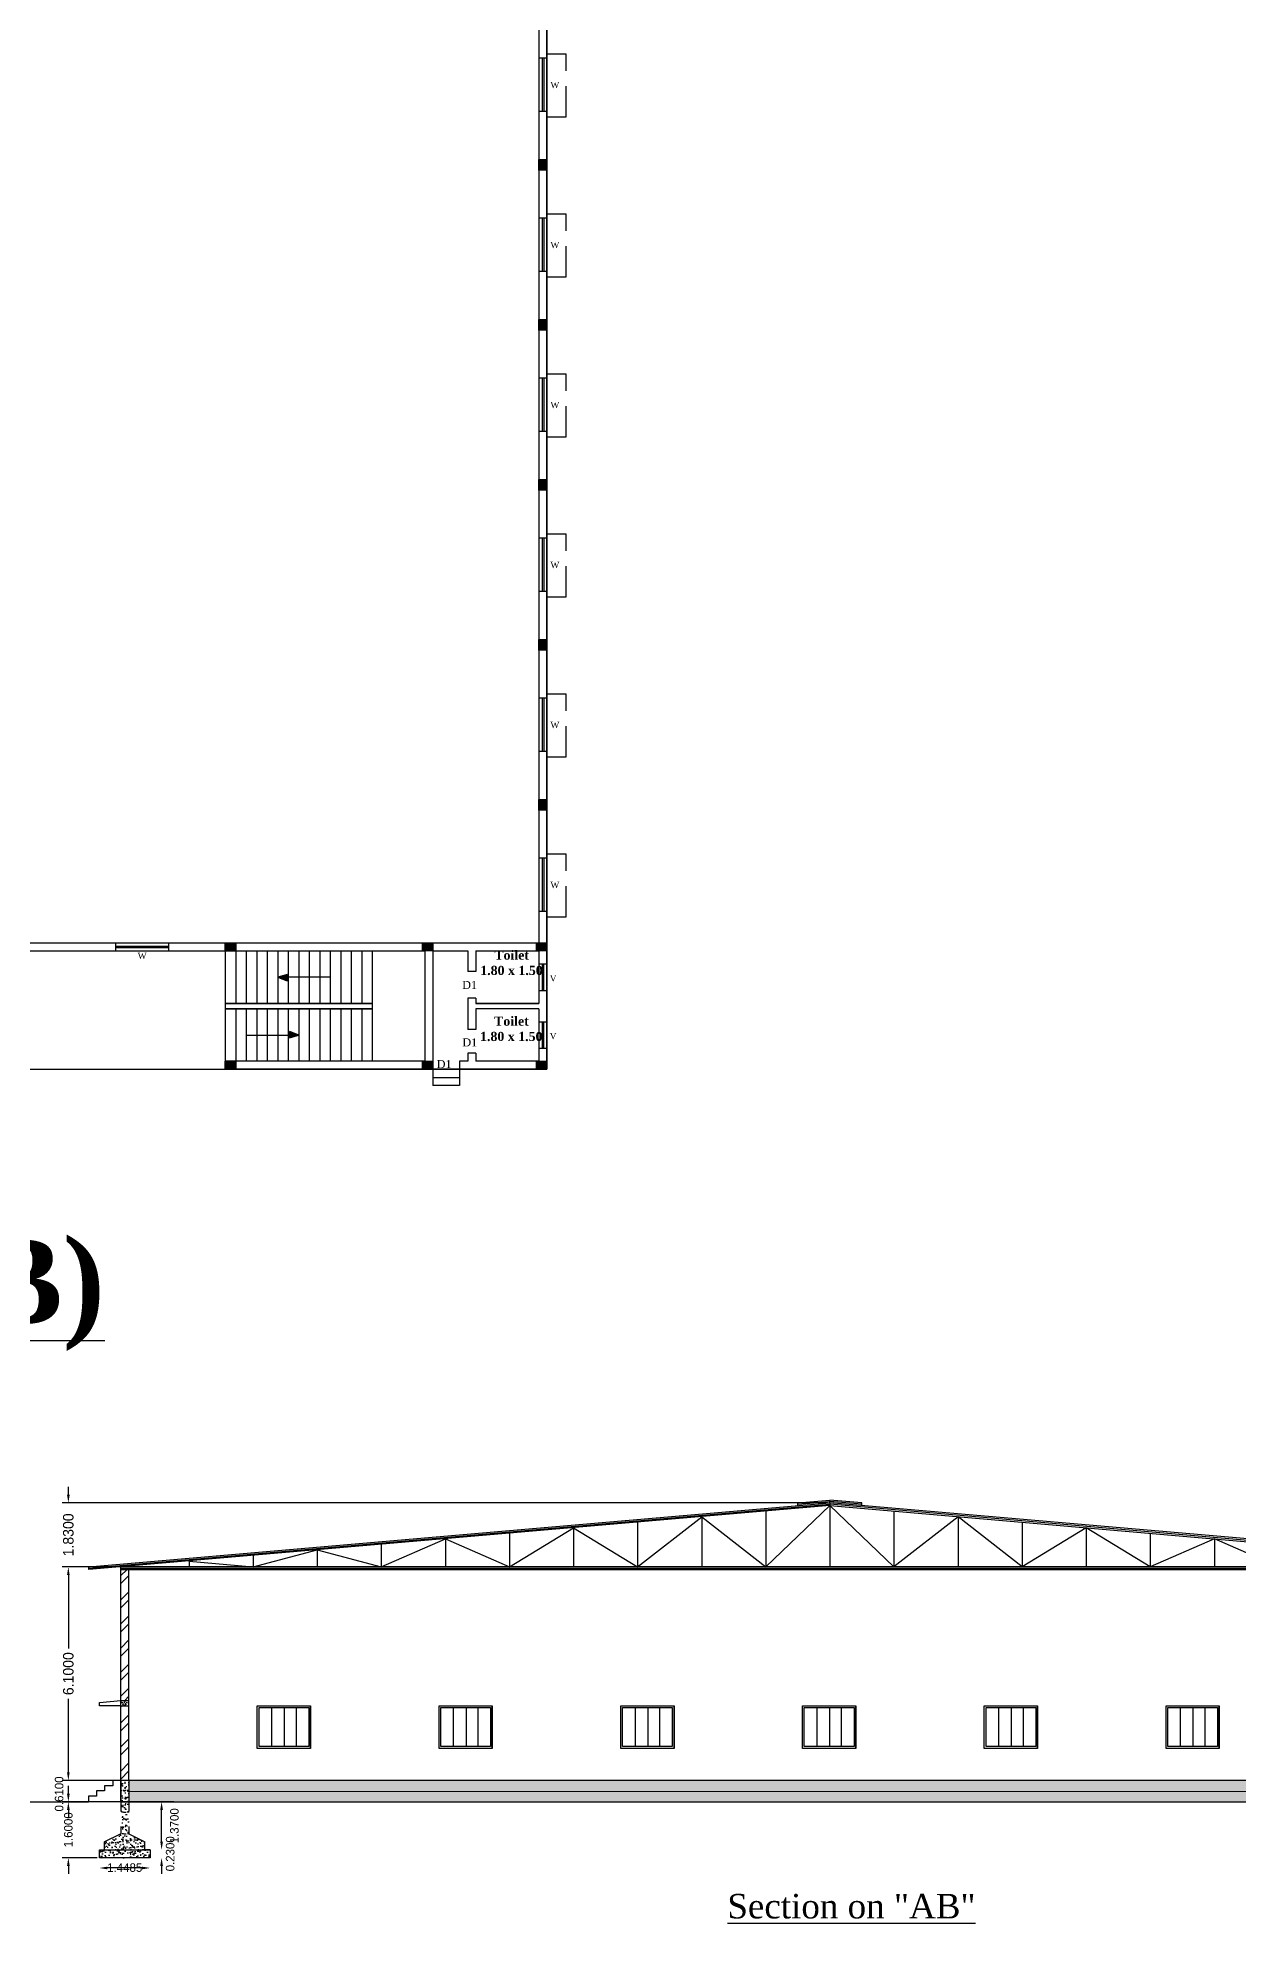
# Model space of a CAD drawing. Header units: metres. Extents: x 0 to 1012, y 0 to 496.
# Drawn here: x 773.7 to 808, y 250.7 to 304.6 of the extents above; entities that cross this region are included whole.
import ezdxf

# ---------------------------------------------------------------- set-up
doc = ezdxf.new("R2010")
doc.units = ezdxf.units.M
doc.header["$LTSCALE"] = 3.5
doc.header["$MEASUREMENT"] = 0
doc.linetypes.add('DASHED', pattern=[0.75, 0.5, -0.25])
doc.linetypes.add('HIDDEN', pattern=[0.375, 0.25, -0.125])
doc.layers.get('0').update_dxf_attribs({"linetype": 'CONTINUOUS'})
doc.layers.get('DEFPOINTS').update_dxf_attribs({"linetype": 'CONTINUOUS'})
doc.styles.add('RomanS', font='romans.shx')
doc.dimstyles.get("Standard").update_dxf_attribs({"dimtxt": 0.18, "dimasz": 0.18, "dimexe": 0.18, "dimexo": 0.0625, "dimgap": 0.09, "dimtad": 0, "dimtih": 1, "dimtoh": 1, "dimdec": 4, "dimzin": 0, "dimdsep": 46, "dimtxsty": 'Standard', "dimcen": 0.09, "dimadec": 0, "dimazin": 0, "dimtfac": 1, "dimtdec": 4, "dimtofl": 0, "dimtmove": 0, "dimatfit": 3, "dimfxl": 0, "dimtolj": 1, "dimtzin": 0, "dimarcsym": 0})
pattern_1 = [(315, (-3340.350016, -4497.2359416), (0.00088388347648, 0.00088388347648), [])]
pattern_2 = [(135, (4902.0122268, 5051.0144277), (-0.00088388347648, -0.00088388347648), [])]

# ---------------------------------------------------------------- blocks, each defined once
blk = doc.blocks.new('*D151')
at = {"color": 0, "lineweight": -2}
for p, q in [((775.986, 260.871), (774.372, 260.871)), ((774.552, 260.641), (774.552, 258.536)), ((774.552, 255.001), (774.552, 257.106)), ((775.986, 254.771), (774.372, 254.771))]:
    blk.add_line(p, q, dxfattribs=at)
at = {"color": 0}
for points in [[(774.514, 260.641), (774.59, 260.641), (774.552, 260.871)], [(774.514, 255.001), (774.59, 255.001), (774.552, 254.771)]]:
    blk.add_solid(points, dxfattribs=at)
at = {"layer": 'DEFPOINTS', "color": 0}
for p in [(776.049, 260.871), (774.552, 254.771), (776.049, 254.771)]:
    blk.add_point(p, dxfattribs=at)
at = {"color": 0, "insert": (774.552, 257.821), "char_height": 0.3, "attachment_point": 5, "rotation": 90}
blk.add_mtext('\\A1;6.1000', dxfattribs=at)
blk = doc.blocks.new('*D152')
at = {"color": 0, "lineweight": -2}
for p, q in [((774.552, 262.931), (774.552, 263.161)), ((796.236, 262.701), (774.372, 262.701)), ((791.236, 260.871), (774.372, 260.871)), ((774.552, 260.641), (774.552, 260.411))]:
    blk.add_line(p, q, dxfattribs=at)
at = {"color": 0}
for points in [[(774.514, 262.931), (774.59, 262.931), (774.552, 262.701)], [(774.514, 260.641), (774.59, 260.641), (774.552, 260.871)]]:
    blk.add_solid(points, dxfattribs=at)
at = {"layer": 'DEFPOINTS', "color": 0}
for p in [(796.299, 262.701), (774.552, 260.871), (791.299, 260.871)]:
    blk.add_point(p, dxfattribs=at)
at = {"color": 0, "insert": (774.552, 261.786), "char_height": 0.3, "attachment_point": 5, "rotation": 90}
blk.add_mtext('\\A1;1.8300', dxfattribs=at)
blk = doc.blocks.new('*D153')
at = {"color": 0, "lineweight": -2}
for p, q in [((774.552, 254.391), (774.552, 254.621)), ((777.566, 254.161), (774.372, 254.161)), ((775.376, 252.561), (774.372, 252.561)), ((774.552, 252.331), (774.552, 252.101))]:
    blk.add_line(p, q, dxfattribs=at)
at = {"color": 0}
for points in [[(774.514, 254.391), (774.59, 254.391), (774.552, 254.161)], [(774.514, 252.331), (774.59, 252.331), (774.552, 252.561)]]:
    blk.add_solid(points, dxfattribs=at)
at = {"layer": 'DEFPOINTS', "color": 0}
for p in [(777.629, 254.161), (774.552, 252.561), (775.439, 252.561)]:
    blk.add_point(p, dxfattribs=at)
at = {"color": 0, "insert": (774.552, 253.361), "char_height": 0.245, "attachment_point": 5, "rotation": 90}
blk.add_mtext('\\A1;1.6000', dxfattribs=at)
blk = doc.blocks.new('*D154')
at = {"color": 0, "lineweight": -2}
blk.add_line((776.657, 252.271), (775.669, 252.271), dxfattribs=at)
at = {"color": 0}
for points in [[(775.669, 252.309), (775.669, 252.232), (775.439, 252.271)], [(776.657, 252.309), (776.657, 252.232), (776.887, 252.271)]]:
    blk.add_solid(points, dxfattribs=at)
at = {"layer": 'DEFPOINTS', "color": 0}
for p in [(775.439, 252.641), (776.887, 252.641), (775.439, 252.271)]:
    blk.add_point(p, dxfattribs=at)
at = {"color": 0, "insert": (776.163, 252.281), "char_height": 0.245, "attachment_point": 5}
blk.add_mtext('\\A1;1.4485', dxfattribs=at)
blk = doc.blocks.new('*D155')
at = {"color": 0, "lineweight": -2}
blk.add_line((777.215, 253.021), (777.215, 253.931), dxfattribs=at)
at = {"color": 0}
for points in [[(777.177, 253.931), (777.253, 253.931), (777.215, 254.161)], [(777.177, 253.021), (777.253, 253.021), (777.215, 252.791)]]:
    blk.add_solid(points, dxfattribs=at)
at = {"layer": 'DEFPOINTS', "color": 0}
for p in [(775.827, 254.161), (777.215, 254.161), (776.739, 252.791)]:
    blk.add_point(p, dxfattribs=at)
at = {"color": 0, "insert": (777.582, 253.476), "char_height": 0.245, "attachment_point": 5, "rotation": 90}
blk.add_mtext('\\A1;1.3700', dxfattribs=at)
blk = doc.blocks.new('*D156')
at = {"color": 0, "lineweight": -2}
for p, q in [((777.215, 253.021), (777.215, 253.251)), ((777.215, 252.331), (777.215, 252.101))]:
    blk.add_line(p, q, dxfattribs=at)
at = {"color": 0}
for points in [[(777.177, 253.021), (777.253, 253.021), (777.215, 252.791)], [(777.177, 252.331), (777.253, 252.331), (777.215, 252.561)]]:
    blk.add_solid(points, dxfattribs=at)
at = {"layer": 'DEFPOINTS', "color": 0}
for p in [(776.889, 252.791), (776.887, 252.561), (777.215, 252.561)]:
    blk.add_point(p, dxfattribs=at)
at = {"color": 0, "insert": (777.461, 252.676), "char_height": 0.245, "attachment_point": 5, "rotation": 90}
blk.add_mtext('\\A1;0.2300', dxfattribs=at)
blk = doc.blocks.new('*D157')
at = {"color": 0, "lineweight": -2}
for p, q in [((776.216, 254.771), (774.372, 254.771)), ((774.552, 255.001), (774.552, 255.231)), ((776.216, 254.161), (774.372, 254.161)), ((774.552, 253.931), (774.552, 253.701))]:
    blk.add_line(p, q, dxfattribs=at)
at = {"color": 0}
for points in [[(774.514, 255.001), (774.59, 255.001), (774.552, 254.771)], [(774.514, 253.931), (774.59, 253.931), (774.552, 254.161)]]:
    blk.add_solid(points, dxfattribs=at)
at = {"layer": 'DEFPOINTS', "color": 0}
for p in [(774.552, 254.771), (776.279, 254.771), (776.279, 254.161)]:
    blk.add_point(p, dxfattribs=at)
at = {"color": 0, "insert": (774.289, 254.386), "char_height": 0.245, "attachment_point": 5, "rotation": 90}
blk.add_mtext('\\A1;0.6100', dxfattribs=at)

msp = doc.modelspace()

# ---------------------------------------------------------------- hatches: boundary and pattern name
h = msp.add_hatch(color=256)
h.dxf.hatch_style = 1
h.paths.add_polyline_path([(787.99111, 300.76924), (788.22111, 300.76924), (788.22111, 301.06924), (787.99111, 301.06924)])
h = msp.add_hatch(color=256)
h.dxf.hatch_style = 1
h.paths.add_polyline_path([(787.99111, 296.19924), (788.22111, 296.19924), (788.22111, 296.49924), (787.99111, 296.49924)])
h = msp.add_hatch(color=256)
h.dxf.hatch_style = 1
h.paths.add_polyline_path([(787.99111, 291.62924), (788.22111, 291.62924), (788.22111, 291.92924), (787.99111, 291.92924)])
h = msp.add_hatch(color=256)
h.dxf.hatch_style = 1
h.paths.add_polyline_path([(787.99111, 287.05924), (788.22111, 287.05924), (788.22111, 287.35924), (787.99111, 287.35924)])
h = msp.add_hatch(color=256)
h.dxf.hatch_style = 1
h.paths.add_polyline_path([(787.99111, 282.48924), (788.22111, 282.48924), (788.22111, 282.78924), (787.99111, 282.78924)])
h = msp.add_hatch(color=256)
h.dxf.hatch_style = 1
h.paths.add_polyline_path([(779.33111, 278.69424), (779.03111, 278.69424), (779.03111, 278.46424), (779.33111, 278.46424)])
h = msp.add_hatch(color=256)
h.dxf.hatch_style = 1
h.paths.add_polyline_path([(784.96111, 278.69424), (784.66111, 278.69424), (784.66111, 278.46424), (784.96111, 278.46424)])
h = msp.add_hatch(color=256)
h.dxf.hatch_style = 1
h.paths.add_polyline_path([(788.22111, 278.69424), (787.92111, 278.69424), (787.92111, 278.46424), (788.22111, 278.46424)])
h = msp.add_hatch()
h.set_pattern_fill('ANSI31', color=256, scale=0.01, angle=270)
h.set_pattern_definition(pattern_1)
h.paths.add_polyline_path([(780.76111, 277.71424), (780.76111, 277.62433), (780.53111, 277.71424)])
h.paths.add_polyline_path([(780.79851, 277.79555), (780.79851, 277.71424), (780.76111, 277.71424), (780.76111, 277.78417)])
h.paths.add_polyline_path([(780.79851, 277.71424), (780.79851, 277.60971), (780.76111, 277.62433), (780.76111, 277.71424)])
h = msp.add_hatch()
h.set_pattern_fill('ANSI31', color=256, scale=0.01, angle=270)
h.set_pattern_definition(pattern_1)
h.paths.add_polyline_path([(780.76111, 277.78417), (780.76111, 277.71424), (780.53111, 277.71424)])
h = msp.add_hatch()
h.set_pattern_fill('ANSI31', color=256, scale=0.01, angle=450)
h.set_pattern_definition(pattern_2)
h.paths.add_polyline_path([(780.90111, 276.06424), (780.90111, 276.15415), (781.13111, 276.06424)])
h.paths.add_polyline_path([(780.8637, 275.98294), (780.8637, 276.06424), (780.90111, 276.06424), (780.90111, 275.99431)])
h.paths.add_polyline_path([(780.8637, 276.06424), (780.8637, 276.16878), (780.90111, 276.15415), (780.90111, 276.06424)])
h = msp.add_hatch()
h.set_pattern_fill('ANSI31', color=256, scale=0.01, angle=450)
h.set_pattern_definition(pattern_2)
h.paths.add_polyline_path([(780.90111, 275.99431), (780.90111, 276.06424), (781.13111, 276.06424)])
h = msp.add_hatch(color=256)
h.dxf.hatch_style = 1
h.paths.add_polyline_path([(779.33111, 275.31424), (779.03111, 275.31424), (779.03111, 275.08424), (779.33111, 275.08424)])
h = msp.add_hatch(color=256)
h.dxf.hatch_style = 1
h.paths.add_polyline_path([(784.96111, 275.31424), (784.66111, 275.31424), (784.66111, 275.08424), (784.96111, 275.08424)])
h = msp.add_hatch(color=256)
h.dxf.hatch_style = 1
h.paths.add_polyline_path([(788.22111, 275.31424), (787.92111, 275.31424), (787.92111, 275.08424), (788.22111, 275.08424)])
at = {"linetype": 'Continuous'}
h = msp.add_hatch(dxfattribs=at)
h.set_pattern_fill('ANSI32', color=256, scale=1.3, style=0)
h.set_pattern_definition([(45, (3831.6366, -4149.61776), (-0.344714556, 0.344714556), []), (45, (3831.8664, -4149.61776), (-0.344714556, 0.344714556), [])])
h.paths.add_polyline_path([(776.27876, 260.79106), (776.20812, 260.79106), (776.04876, 260.79106), (776.04876, 257.05944), (776.27876, 257.05944), (776.27876, 257.21106)])
h = msp.add_hatch()
h.set_pattern_fill('AR-CONC', color=256, scale=0.025, style=0)
h.set_pattern_definition([(50, (803.35633, 565.36714), (0.179315046, -0.015688034), [0.01875, -0.20625]), (355, (803.35633, 565.36714), (-0.03468783, 0.18804803), [0.015, -0.165]), (100.4514, (803.37128, 565.36584), (0.14462735, 0.17235989), [0.01593505, -0.17528553]), (46.1842, (803.35633, 565.41714), (0.26681026, -0.04137975), [0.028125, -0.309375]), (96.6356, (803.37857, 565.4137), (0.23366568, 0.24352947), [0.02390257, -0.26292825]), (351.1842, (803.35633, 565.41714), (0.23366549, 0.24352965), [0.0225, -0.2475]), (21, (803.38133, 565.40464), (0.14922676, -0.10065472), [0.01875, -0.20625]), (326, (803.38133, 565.40464), (0.06082883, 0.18128751), [0.015, -0.165]), (71.4514, (803.39377, 565.39626), (0.21005566, 0.08063262), [0.01593505, -0.17528553]), (37.5, (803.356334, 565.36714), (0.003039964, 0.083223463), [0, -0.163, 0, -0.1675, 0, -0.165625]), (7.5, (803.35633, 565.36714), (0.065767384, 0.098602928), [0, -0.0955, 0, -0.15925, 0, -0.063125]), (327.5, (803.300584, 565.36714), (0.133455609, -0.005638718), [0, -0.0625, 0, -0.195, 0, -0.25875]), (317.5, (803.27558, 565.36714), (0.145796542, 0.025026246), [0, -0.08125, 0, -0.1295, 0, -0.18375])])
h.paths.add_polyline_path([(776.27876, 257.05944), (776.05027, 257.05944), (776.05027, 256.90711), (776.27876, 256.90711)])
h = msp.add_hatch(dxfattribs=at)
h.set_pattern_fill('ANSI32', color=256, scale=1.3, style=0)
h.set_pattern_definition([(45, (3831.6366, -4151.7517), (-0.344714556, 0.344714556), []), (45, (3831.8664, -4151.7517), (-0.344714556, 0.344714556), [])])
h.paths.add_polyline_path([(776.27876, 255.66723), (776.27876, 256.90711), (776.04876, 256.90711), (776.04876, 254.77106), (776.27876, 254.77106), (776.27876, 255.07711)])
h = msp.add_hatch()
h.set_pattern_fill('AR-SAND', color=256, scale=0.08)
h.set_pattern_definition([(37.5, (-37077.73352, 34236.40065), (-0.00503946865, 0.15414590152), [0, -0.1216, 0, -0.136, 0, -0.13]), (7.5, (-37077.73352, 34236.40065), (0.1415821364, 0.2257716852), [0, -0.0656, 0, -0.1096, 0, -0.042]), (327.5, (-37077.83192, 34236.40065), (0.24913134894, 0.0004527243), [0, -0.04, 0, -0.144, 0, -0.188]), (317.5, (-37077.83192, 34236.40065), (0.2404901284, 0.0702140452), [0, -0.02, 0, -0.0944, 0, -0.108])])
h.paths.add_polyline_path([(776.27876, 253.25103), (776.27876, 254.16106), (776.04876, 254.16106), (776.04876, 253.25103), (775.58876, 253.02103), (775.58876, 252.79103), (776.73876, 252.79103), (776.73876, 253.02103)])
h.paths.add_polyline_path([(776.27876, 254.77106), (776.04876, 254.77106), (776.04876, 254.16106), (776.27876, 254.16106)])
h = msp.add_hatch()
h.set_pattern_fill('AR-CONC', color=256, scale=0.1)
h.set_pattern_definition([(50, (-37077.7335, 34236.40065), (0.7172601826, -0.062752135), [0.075, -0.825]), (355, (-37077.7335, 34236.40065), (-0.138751334, 0.752192134), [0.06, -0.66]), (100.4514445, (-37077.67375, 34236.3954), (0.578508847, 0.689439991), [0.063740192, -0.701142112]), (46.1842, (-37077.7335, 34236.60065), (1.06724133, -0.165519281), [0.1125, -1.2375]), (96.6356355, (-37077.6446, 34236.5869), (0.934661946, 0.9741186), [0.095610342, -1.05171376]), (351.184164, (-37077.7335, 34236.6006), (0.934661945, 0.9741186), [0.09, -0.99]), (21, (-37077.6335, 34236.55065), (0.596907052, -0.402618891), [0.075, -0.825]), (326, (-37077.6335, 34236.55065), (0.243315332, 0.725150045), [0.06, -0.66]), (71.4514447, (-37077.5838, 34236.5171), (0.840222377, 0.322531153), [0.06374019, -0.701142112]), (37.5, (-37077.73352, 34236.40065), (0.0121598553, 0.3328938538), [0, -0.652, 0, -0.67, 0, -0.6625]), (7.5, (-37077.73352, 34236.40065), (0.2630695374, 0.394411712), [0, -0.382, 0, -0.637, 0, -0.2525]), (327.5, (-37077.95652, 34236.40065), (0.5338224362, -0.0225548717), [0, -0.25, 0, -0.78, 0, -1.035]), (317.5, (-37078.0565, 34236.40065), (0.5831861693, 0.1001049823), [0, -0.325, 0, -0.518, 0, -0.735])])
h.paths.add_polyline_path([(816.31876, 254.77101), (776.27876, 254.77106), (776.27876, 254.45871), (816.31876, 254.4616)])
h = msp.add_hatch()
h.set_pattern_fill('AR-SAND', color=256, scale=0.3)
h.set_pattern_definition([(37.5, (-37077.7335, 34236.40065), (-0.0188980074, 0.5780471307), [0, -0.456, 0, -0.51, 0, -0.4875]), (7.5, (-37077.7335, 34236.40065), (0.530933012, 0.84664382), [0, -0.246, 0, -0.411, 0, -0.1575]), (327.5, (-37078.1025, 34236.40065), (0.9342425585, 0.001697716), [0, -0.15, 0, -0.54, 0, -0.705]), (317.5, (-37078.1025, 34236.40065), (0.901837981, 0.26330267), [0, -0.075, 0, -0.354, 0, -0.405])])
h.paths.add_polyline_path([(816.31876, 254.4616), (776.27876, 254.45871), (776.27876, 254.16106), (816.31876, 254.16106)])
h = msp.add_hatch()
h.set_pattern_fill('AR-CONC', color=256, scale=0.04)
h.set_pattern_definition([(50, (-37077.73352, 34236.40065), (0.286904073, -0.025100854), [0.03, -0.33]), (355, (-37077.73352, 34236.40065), (-0.0555005334, 0.3008768535), [0.024, -0.264]), (100.45144446, (-37077.7096, 34236.39855), (0.2314035387, 0.2757759964), [0.0254960768, -0.2804568448]), (46.1842, (-37077.73352, 34236.48065), (0.4268965323, -0.0662077123), [0.045, -0.495]), (96.6356355, (-37077.69795, 34236.47513), (0.3738647783, 0.3896474403), [0.0382441368, -0.420685504]), (351.184164, (-37077.73352, 34236.48065), (0.373864778, 0.38964744), [0.036, -0.3960000004]), (21, (-37077.69352, 34236.46065), (0.2387628208, -0.1610475563), [0.03, -0.33]), (326, (-37077.69352, 34236.46065), (0.0973261328, 0.290060018), [0.024, -0.264]), (71.45144474, (-37077.67363, 34236.44722), (0.3360889507, 0.1290124611), [0.025496076, -0.2804568448]), (37.5, (-37077.73352, 34236.40065), (0.00486394213, 0.13315754153), [0, -0.2608, 0, -0.268, 0, -0.265]), (7.5, (-37077.73352, 34236.40065), (0.10522781498, 0.15776468475), [0, -0.1528, 0, -0.2548, 0, -0.101]), (327.5, (-37077.82272, 34236.40065), (0.21352897447, -0.0090219487), [0, -0.1, 0, -0.312, 0, -0.414]), (317.5, (-37077.86272, 34236.40065), (0.23327446774, 0.0400419929), [0, -0.13, 0, -0.2072, 0, -0.294])])
h.paths.add_polyline_path([(776.88724, 252.79103), (775.43876, 252.79103), (775.43876, 252.56103), (776.88724, 252.56103)])

# ---------------------------------------------------------------- linework, layer by layer
for p, q in [((788.21963, 303.96424), (787.99111, 303.96424)), ((788.08655, 303.96424), (788.08655, 302.44424)), ((788.13076, 303.96424), (788.13076, 302.44424)), ((788.21963, 302.44424), (787.99111, 302.44424)), ((787.99111, 300.76924), (787.99111, 301.06924)), ((787.99111, 301.06924), (788.22111, 301.06924)), ((788.22111, 300.76924), (787.99111, 300.76924)), ((788.22111, 301.06924), (788.22111, 300.76924)), ((788.21963, 299.39424), (787.99111, 299.39424)), ((788.08655, 299.39424), (788.08655, 297.87424)), ((788.13076, 299.39424), (788.13076, 297.87424)), ((788.21963, 297.87424), (787.99111, 297.87424)), ((787.99111, 296.19924), (787.99111, 296.49924)), ((787.99111, 296.49924), (788.22111, 296.49924)), ((788.22111, 296.49924), (788.22111, 296.19924)), ((788.22111, 296.19924), (787.99111, 296.19924)), ((788.21963, 294.82424), (787.99111, 294.82424)), ((788.08655, 294.82424), (788.08655, 293.30424)), ((788.13076, 294.82424), (788.13076, 293.30424)), ((788.21963, 293.30424), (787.99111, 293.30424)), ((787.99111, 291.62924), (787.99111, 291.92924)), ((787.99111, 291.92924), (788.22111, 291.92924)), ((788.22111, 291.92924), (788.22111, 291.62924)), ((788.22111, 291.62924), (787.99111, 291.62924)), ((788.21963, 290.25424), (787.99111, 290.25424)), ((788.08655, 290.25424), (788.08655, 288.73424)), ((788.13076, 290.25424), (788.13076, 288.73424)), ((788.21963, 288.73424), (787.99111, 288.73424)), ((787.99111, 287.05924), (787.99111, 287.35924)), ((787.99111, 287.35924), (788.22111, 287.35924)), ((788.22111, 287.35924), (788.22111, 287.05924)), ((788.22111, 287.05924), (787.99111, 287.05924)), ((788.21963, 285.68424), (787.99111, 285.68424)), ((788.08655, 285.68424), (788.08655, 284.16424)), ((788.13076, 285.68424), (788.13076, 284.16424)), ((788.21963, 284.16424), (787.99111, 284.16424)), ((787.99111, 282.48924), (787.99111, 282.78924)), ((787.99111, 282.78924), (788.22111, 282.78924)), ((788.22111, 282.78924), (788.22111, 282.48924)), ((788.22111, 282.48924), (787.99111, 282.48924)), ((788.21963, 281.11424), (787.99111, 281.11424)), ((788.08655, 281.11424), (788.08655, 279.59424)), ((788.13076, 281.11424), (788.13076, 279.59424)), ((788.21963, 279.59424), (787.99111, 279.59424)), ((757.90111, 278.69424), (787.99111, 278.69424)), ((769.53037, 278.46424), (784.73111, 278.46424)), ((775.89592, 278.69277), (775.89592, 278.46424)), ((775.89592, 278.6039), (777.41592, 278.6039)), ((775.89592, 278.55969), (777.41592, 278.55969)), ((777.41592, 278.69277), (777.41592, 278.46424)), ((779.03111, 278.46424), (779.03111, 278.69424)), ((779.03111, 278.69424), (779.33111, 278.69424)), ((779.03111, 278.46424), (779.03111, 276.81424)), ((779.33111, 278.46424), (779.03111, 278.46424)), ((779.33111, 278.69424), (779.33111, 278.46424)), ((779.33111, 278.46424), (779.33111, 276.96424)), ((779.63111, 278.46424), (779.63111, 276.96424)), ((779.93111, 278.46424), (779.93111, 276.96424)), ((780.23111, 278.46424), (780.23111, 276.96424)), ((780.53111, 278.46424), (780.53111, 276.96424)), ((780.83111, 278.46424), (780.83111, 276.96424)), ((781.13111, 278.46424), (781.13111, 276.96424)), ((781.43111, 278.46424), (781.43111, 276.96424)), ((781.73111, 278.46424), (781.73111, 276.96424)), ((782.03111, 278.46424), (782.03111, 276.96424)), ((782.33111, 278.46424), (782.33111, 276.96424)), ((782.63111, 278.46424), (782.63111, 276.96424)), ((782.93111, 278.46424), (782.93111, 276.96424)), ((783.23111, 278.46424), (783.23111, 275.31424)), ((784.66111, 278.46424), (784.66111, 278.69424)), ((784.66111, 278.69424), (784.96111, 278.69424)), ((784.96111, 278.46424), (784.66111, 278.46424)), ((784.73111, 278.46424), (784.73111, 275.31424)), ((784.96111, 278.69424), (784.96111, 278.46424)), ((784.96111, 278.46424), (785.96111, 278.46424)), ((784.96111, 278.46424), (784.96111, 275.08424)), ((785.96111, 278.46424), (785.96111, 277.87424)), ((786.19111, 278.46424), (787.99111, 278.46424)), ((786.19111, 278.46424), (786.19111, 277.87424)), ((787.92111, 278.46424), (787.92111, 278.69424)), ((787.92111, 278.69424), (788.22111, 278.69424)), ((788.22111, 278.46424), (787.92111, 278.46424)), ((788.22111, 278.69424), (788.22111, 278.46424)), ((787.99111, 278.09424), (788.21963, 278.09424)), ((780.79851, 277.79555), (780.53111, 277.71424)), ((782.03111, 277.71424), (780.53111, 277.71424)), ((780.53111, 277.71424), (780.79851, 277.60971)), ((780.79851, 277.60971), (780.79851, 277.79555)), ((786.19111, 277.87424), (785.96111, 277.87424)), ((783.23111, 276.96424), (779.03111, 276.96424)), ((779.03111, 276.96424), (783.23111, 276.96424)), ((785.96111, 277.11424), (785.96111, 276.22424)), ((786.19111, 277.11424), (785.96111, 277.11424)), ((786.19111, 277.11424), (786.19111, 276.96424)), ((787.99111, 276.96424), (786.19111, 276.96424)), ((786.19111, 276.96424), (787.99111, 276.96424)), ((787.99111, 277.33424), (788.21963, 277.33424)), ((783.23111, 276.81424), (779.03111, 276.81424)), ((779.03111, 276.81424), (783.23111, 276.81424)), ((779.03111, 276.81424), (779.03111, 275.08424)), ((779.33111, 276.81424), (779.33111, 275.31424)), ((779.63111, 276.81424), (779.63111, 275.31424)), ((779.93111, 276.81424), (779.93111, 275.31424)), ((780.23111, 276.81424), (780.23111, 275.31424)), ((780.53111, 276.81424), (780.53111, 275.31424)), ((780.83111, 276.81424), (780.83111, 275.31424)), ((781.13111, 276.81424), (781.13111, 275.31424)), ((781.43111, 276.81424), (781.43111, 275.31424)), ((781.73111, 276.81424), (781.73111, 275.31424)), ((782.03111, 276.81424), (782.03111, 275.31424)), ((782.33111, 276.81424), (782.33111, 275.31424)), ((782.63111, 276.81424), (782.63111, 275.31424)), ((782.93111, 276.81424), (782.93111, 275.31424)), ((787.99111, 276.81424), (786.19111, 276.81424)), ((786.19111, 276.81424), (786.19111, 276.22424)), ((787.99111, 276.44424), (788.21963, 276.44424)), ((779.63111, 276.06424), (781.13111, 276.06424)), ((781.13111, 276.06424), (780.8637, 276.16878)), ((780.8637, 276.16878), (780.8637, 275.98294)), ((780.8637, 275.98294), (781.13111, 276.06424)), ((786.19111, 276.22424), (785.96111, 276.22424)), ((779.03111, 275.08424), (779.03111, 275.31424)), ((779.03111, 275.31424), (779.33111, 275.31424)), ((779.33111, 275.31424), (779.33111, 275.08424)), ((784.66111, 275.08424), (784.66111, 275.31424)), ((784.66111, 275.31424), (784.96111, 275.31424)), ((784.96111, 275.31424), (784.96111, 275.08424)), ((785.72111, 275.31424), (785.72111, 274.85424)), ((785.96111, 275.54424), (785.96111, 275.31424)), ((786.19111, 275.54424), (785.96111, 275.54424)), ((786.19111, 275.54424), (786.19111, 275.31424)), ((787.92111, 275.08424), (787.92111, 275.31424)), ((787.92111, 275.31424), (788.22111, 275.31424)), ((787.99111, 275.68424), (788.21963, 275.68424)), ((788.22111, 275.31424), (788.22111, 275.08424)), ((779.03111, 275.08424), (788.22111, 275.08424)), ((779.33111, 275.08424), (779.03111, 275.08424)), ((784.96111, 275.08424), (784.66111, 275.08424)), ((784.96111, 275.08424), (784.96111, 274.85424)), ((784.96111, 274.85424), (785.72111, 274.85424)), ((784.96111, 274.85424), (784.96111, 274.62424)), ((785.72111, 274.85424), (785.72111, 274.62424)), ((788.22111, 275.08424), (787.92111, 275.08424)), ((785.72111, 274.62424), (784.96111, 274.62424)), ((775.13876, 260.87241), (796.29876, 262.70106)), ((775.13876, 260.83241), (796.29876, 262.66106)), ((796.29876, 262.62106), (775.13876, 260.79241)), ((790.80876, 260.87106), (792.63876, 262.30476)), ((792.63876, 262.30476), (792.63876, 260.87106)), ((792.63876, 262.30476), (794.46876, 260.87106)), ((794.46876, 260.87106), (796.29876, 262.62106)), ((794.46876, 262.46291), (794.46876, 260.87106)), ((795.38876, 262.70241), (796.29876, 262.78106)), ((795.38876, 262.66241), (796.29876, 262.74106)), ((795.38876, 262.62241), (795.38876, 262.70241)), ((796.29876, 262.70106), (796.29876, 262.78106)), ((797.20876, 262.70241), (796.29876, 262.78106)), ((797.20876, 262.66241), (796.29876, 262.74106)), ((796.29876, 262.70106), (796.29876, 262.62106)), ((817.45876, 260.87241), (796.29876, 262.70106)), ((817.45876, 260.83241), (796.29876, 262.66106)), ((796.29876, 262.62106), (817.45876, 260.79241)), ((796.29876, 262.62106), (796.29876, 260.87106)), ((798.12876, 260.87106), (796.29876, 262.62106)), ((797.20876, 262.62241), (797.20876, 262.70241)), ((798.12876, 262.46291), (798.12876, 260.87106)), ((799.95876, 262.30476), (798.12876, 260.87106)), ((799.95876, 262.30476), (799.95876, 260.87106)), ((801.78876, 260.87106), (799.95876, 262.30476)), ((787.14876, 260.87106), (788.97876, 261.98846)), ((787.14876, 261.83031), (787.14876, 260.87106)), ((788.97876, 261.98846), (788.97876, 260.87106)), ((788.97876, 261.98846), (790.80876, 260.87106)), ((790.80876, 262.14661), (790.80876, 260.87106)), ((801.78876, 262.14661), (801.78876, 260.87106)), ((803.61876, 261.98846), (801.78876, 260.87106)), ((803.61876, 261.98846), (803.61876, 260.87106)), ((805.44876, 260.87106), (803.61876, 261.98846)), ((805.44876, 261.83031), (805.44876, 260.87106)), ((779.82876, 260.87106), (781.65876, 261.35587)), ((781.65876, 261.35587), (781.65876, 260.87106)), ((781.65876, 261.35587), (783.48876, 260.87106)), ((783.48876, 260.87106), (785.31876, 261.67217)), ((783.48876, 261.51402), (783.48876, 260.87106)), ((785.31876, 261.67217), (785.31876, 260.87106)), ((785.31876, 261.67217), (787.14876, 260.87106)), ((807.27876, 261.67217), (805.44876, 260.87106)), ((807.27876, 261.67217), (807.27876, 260.87106)), ((809.10876, 260.87106), (807.27876, 261.67217)), ((775.13876, 260.79241), (775.13876, 260.87241)), ((776.04876, 254.16106), (776.04876, 260.87106)), ((816.54876, 260.87106), (776.04876, 260.87106)), ((776.04876, 260.83106), (816.54876, 260.83106)), ((816.54876, 260.79106), (776.04876, 260.79106)), ((776.27876, 254.77106), (776.27876, 260.79106)), ((777.99876, 261.03957), (777.99876, 260.87106)), ((777.99876, 261.03957), (779.82876, 260.87106)), ((779.82876, 261.19772), (779.82876, 260.87106)), ((775.43876, 257.00106), (776.04876, 257.05338)), ((775.43876, 256.90135), (775.43876, 257.00135)), ((776.05027, 257.05944), (776.27876, 257.05944)), ((776.27876, 256.45106), (776.27876, 257.21106)), ((776.04876, 256.90106), (775.43876, 256.90106)), ((776.04876, 256.90711), (776.27876, 256.90711)), ((779.94876, 255.68711), (779.94876, 256.90711)), ((780.3552, 256.85711), (780.3552, 255.73711)), ((780.71885, 256.85711), (780.71885, 255.73711)), ((781.05602, 256.85711), (781.05602, 255.73711)), ((781.46876, 255.68711), (781.46876, 256.90711)), ((785.13876, 255.68711), (785.13876, 256.90711)), ((785.5452, 256.85711), (785.5452, 255.73711)), ((785.90885, 256.85711), (785.90885, 255.73711)), ((786.24602, 256.85711), (786.24602, 255.73711)), ((786.65876, 255.68711), (786.65876, 256.90711)), ((790.32876, 255.68711), (790.32876, 256.90711)), ((790.7352, 256.85711), (790.7352, 255.73711)), ((791.09885, 256.85711), (791.09885, 255.73711)), ((791.43602, 256.85711), (791.43602, 255.73711)), ((791.84876, 255.68711), (791.84876, 256.90711)), ((795.51876, 255.68711), (795.51876, 256.90711)), ((795.9252, 256.85711), (795.9252, 255.73711)), ((796.28885, 256.85711), (796.28885, 255.73711)), ((796.62602, 256.85711), (796.62602, 255.73711)), ((797.03876, 255.68711), (797.03876, 256.90711)), ((800.70876, 255.68711), (800.70876, 256.90711)), ((801.1152, 256.85711), (801.1152, 255.73711)), ((801.47885, 256.85711), (801.47885, 255.73711)), ((801.81602, 256.85711), (801.81602, 255.73711)), ((802.22876, 255.68711), (802.22876, 256.90711)), ((805.89876, 255.68711), (805.89876, 256.90711)), ((806.3052, 256.85711), (806.3052, 255.73711)), ((806.66885, 256.85711), (806.66885, 255.73711)), ((807.00602, 256.85711), (807.00602, 255.73711)), ((807.41876, 255.68711), (807.41876, 256.90711)), ((781.46876, 255.68711), (779.94876, 255.68711)), ((786.65876, 255.68711), (785.13876, 255.68711)), ((791.84876, 255.68711), (790.32876, 255.68711)), ((797.03876, 255.68711), (795.51876, 255.68711)), ((802.22876, 255.68711), (800.70876, 255.68711)), ((807.41876, 255.68711), (805.89876, 255.68711)), ((776.04876, 254.77106), (775.81876, 254.77106)), ((775.81876, 254.77106), (775.81876, 254.62106)), ((816.54876, 254.77106), (776.04876, 254.77106)), ((775.35876, 254.32106), (775.12876, 254.32106)), ((775.12876, 254.32106), (775.12876, 254.16106)), ((775.58876, 254.47106), (775.35876, 254.47106)), ((775.35876, 254.47106), (775.35876, 254.32106)), ((775.81876, 254.62106), (775.58876, 254.62106)), ((775.58876, 254.62106), (775.58876, 254.47106)), ((776.27876, 254.45871), (816.30142, 254.46333)), ((770.26035, 254.16106), (775.12876, 254.16106)), ((776.04876, 254.16106), (775.12876, 254.16106)), ((776.04876, 254.16106), (816.54876, 254.16106))]:
    msp.add_line(p, q)
at = {"linetype": 'HIDDEN'}
for p, q in [((788.76458, 304.07797), (788.21963, 304.07797)), ((788.76458, 302.29424), (788.76458, 304.07797)), ((788.21963, 302.29424), (788.76458, 302.29424)), ((788.76458, 299.50797), (788.21963, 299.50797)), ((788.76458, 297.72424), (788.76458, 299.50797)), ((788.21963, 297.72424), (788.76458, 297.72424)), ((788.76458, 294.93797), (788.21963, 294.93797)), ((788.76458, 293.15424), (788.76458, 294.93797)), ((788.21963, 293.15424), (788.76458, 293.15424)), ((788.76458, 290.36797), (788.21963, 290.36797)), ((788.76458, 288.58424), (788.76458, 290.36797)), ((788.21963, 288.58424), (788.76458, 288.58424)), ((788.76458, 285.79797), (788.21963, 285.79797)), ((788.76458, 284.01424), (788.76458, 285.79797)), ((788.21963, 284.01424), (788.76458, 284.01424)), ((788.76458, 281.22797), (788.21963, 281.22797)), ((788.76458, 279.44424), (788.76458, 281.22797)), ((788.21963, 279.44424), (788.76458, 279.44424)), ((788.07998, 278.09424), (788.07998, 277.33424)), ((788.12419, 278.09424), (788.12419, 277.33424)), ((788.07998, 276.44424), (788.07998, 275.68424)), ((788.12419, 276.44424), (788.12419, 275.68424)), ((776.04876, 254.77106), (776.04876, 253.25103)), ((776.27876, 254.77106), (776.27876, 253.25103)), ((776.04876, 253.25103), (775.58876, 253.02103)), ((776.27876, 253.25103), (776.73876, 253.02103)), ((775.43876, 252.56103), (775.43876, 252.79103)), ((775.43876, 252.79103), (776.27724, 252.79103)), ((775.43876, 252.79103), (775.58876, 252.79103)), ((775.43876, 252.56103), (775.43876, 252.71103)), ((775.58876, 252.79103), (775.58876, 253.02103)), ((776.27876, 252.79103), (776.88876, 252.79103)), ((776.88876, 252.79103), (776.65876, 252.79103)), ((776.73876, 252.79103), (776.73876, 253.02103)), ((776.88876, 252.79103), (776.73876, 252.79103)), ((776.88876, 252.79103), (776.88876, 252.56103)), ((776.04876, 252.56103), (775.43876, 252.56103)), ((776.88724, 252.56103), (776.04876, 252.56103))]:
    msp.add_line(p, q, dxfattribs=at)
at = {"linetype": 'DASHED'}
msp.add_line((748.22111, 275.08424), (779.03111, 275.08424), dxfattribs=at)
at = {"linetype": 'Continuous'}
msp.add_line((776.27876, 254.77106), (776.27876, 260.79106), dxfattribs=at)
for points in [[(748.22111, 278.00424), (748.22111, 328.08424), (788.22111, 328.08424), (788.22111, 275.08424), (779.03111, 275.08424)], [(748.22111, 278.00424), (748.22111, 328.08424), (788.22111, 328.08424), (788.22111, 275.08424), (779.03111, 275.08424)], [(748.45111, 278.69424), (748.45111, 327.85424), (787.99111, 327.85424), (787.99111, 278.69424)], [(787.99111, 278.46424), (787.99111, 276.96424)], [(787.99111, 276.81424), (787.99111, 275.31424), (787.99111, 275.31424)], [(784.73111, 275.31424), (779.03111, 275.31424)], [(785.96111, 275.31424), (785.72111, 275.31424)], [(787.99111, 275.31424), (786.19111, 275.31424)]]:
    msp.add_lwpolyline(points)
for points in [[(748.22111, 275.08424), (788.22111, 275.08424), (788.22111, 328.08424), (748.22111, 328.08424)], [(779.94876, 256.90711), (781.46876, 256.90711), (781.46876, 255.68711), (779.94876, 255.68711)], [(779.99876, 256.85711), (781.41876, 256.85711), (781.41876, 255.73711), (779.99876, 255.73711)], [(785.13876, 256.90711), (786.65876, 256.90711), (786.65876, 255.68711), (785.13876, 255.68711)], [(785.18876, 256.85711), (786.60876, 256.85711), (786.60876, 255.73711), (785.18876, 255.73711)], [(790.32876, 256.90711), (791.84876, 256.90711), (791.84876, 255.68711), (790.32876, 255.68711)], [(790.37876, 256.85711), (791.79876, 256.85711), (791.79876, 255.73711), (790.37876, 255.73711)], [(795.51876, 256.90711), (797.03876, 256.90711), (797.03876, 255.68711), (795.51876, 255.68711)], [(795.56876, 256.85711), (796.98876, 256.85711), (796.98876, 255.73711), (795.56876, 255.73711)], [(800.70876, 256.90711), (802.22876, 256.90711), (802.22876, 255.68711), (800.70876, 255.68711)], [(800.75876, 256.85711), (802.17876, 256.85711), (802.17876, 255.73711), (800.75876, 255.73711)], [(805.89876, 256.90711), (807.41876, 256.90711), (807.41876, 255.68711), (805.89876, 255.68711)], [(805.94876, 256.85711), (807.36876, 256.85711), (807.36876, 255.73711), (805.94876, 255.73711)]]:
    msp.add_lwpolyline(points, close=True)

# ---------------------------------------------------------------- texts
at = {"style": 'RomanS'}
for s, insert, char_height, width, attachment_point in [('{\\fTimes New Roman Baltic|b0|i0|c0|p18;W}', (788.32035, 303.10853), 0.1777477, 0.2428091, 7), ('{\\fTimes New Roman Baltic|b0|i0|c0|p18;W}', (788.32035, 298.53853), 0.1777477, 0.2428091, 7), ('{\\fTimes New Roman Baltic|b0|i0|c0|p18;W}', (788.32035, 293.96853), 0.1777477, 0.2428091, 7), ('{\\fTimes New Roman Baltic|b0|i0|c0|p18;W}', (788.32035, 289.39853), 0.1777477, 0.2428091, 7), ('{\\fTimes New Roman Baltic|b0|i0|c0|p18;W}', (788.32035, 284.82853), 0.1777477, 0.2428091, 7), ('{\\fTimes New Roman Baltic|b0|i0|c0|p18;W}', (788.32035, 280.25853), 0.1777477, 0.2428091, 7), ('{\\fTimes New Roman|b1|i0|c0|p18;  \\H0.65619x; Toilet\\P1.80 x 1.50}', (786.31463, 278.47813), 0.4, 14.9300414, 1), ('{\\fTimes New Roman Baltic|b0|i0|c0|p18;W}', (776.53249, 278.23276), 0.1777477, 0.2428091, 7), ('{\\fVerdana|b0|i0|c0|p34; \\fTimes New Roman Baltic|b0|i0|c0|p18;D1}', (786.22148, 277.60839), 0.2285262, 1.3458655, 3), ('{\\fTimes New Roman Baltic|b0|i0|c0|p18;V}', (788.49284, 277.59097), 0.1777477, 0.2428091, 9), ('{\\fTimes New Roman|b1|i0|c0|p18;  \\H0.65619x; Toilet\\P1.80 x 1.50}', (786.30833, 276.59214), 0.4, 14.9300414, 1), ('{\\fVerdana|b0|i0|c0|p34; \\fTimes New Roman Baltic|b0|i0|c0|p18;D1}', (786.22724, 275.96838), 0.2285262, 1.3458655, 3), ('{\\fTimes New Roman Baltic|b0|i0|c0|p18;V}', (788.49284, 275.94097), 0.1777477, 0.2428091, 9), ('{\\fVerdana|b0|i0|c0|p34; \\fTimes New Roman Baltic|b0|i0|c0|p18;D1}', (785.49435, 275.34714), 0.2285262, 1.3458655, 3), ('{\\fTimes New Roman|b1|i0|c0|p18;\\L(Block- 6B)}', (757.97711, 270.22101), 2.4, 124.3651928, 1)]:
    msp.add_mtext(s, dxfattribs=dict(at, insert=insert, char_height=char_height, width=width, attachment_point=attachment_point))
at = {"insert": (793.37106, 251.53124), "char_height": 0.7, "width": 10.5391977, "attachment_point": 1}
msp.add_mtext('{\\fTimes New Roman|b0|i0|c0|p18;\\LSection on "AB"}', dxfattribs=at)

# ---------------------------------------------------------------- dimensions: what is measured, and where the dimension line sits
for base, p1, p2, override, picture, middle in [((774.55204, 260.87106), (796.29876, 262.70106), (791.29876, 260.87106), {"dimtxt": 0.3, "dimasz": 0.23, "dimtmove": 2}, '*D152', (774.55204, 261.78606)), ((774.55204, 254.77106), (776.04876, 260.87106), (776.04876, 254.77106), {"dimtxt": 0.3, "dimasz": 0.23, "dimtmove": 2}, '*D151', (774.55204, 257.82106)), ((774.55204, 252.56103), (777.62876, 254.16103), (775.43876, 252.56103), {"dimtxt": 0.245, "dimasz": 0.23, "dimtmove": 2}, '*D153', (774.55204, 253.36103))]:
    dim = msp.add_linear_dim(base=base, p1=p1, p2=p2, angle=90, dimstyle='Standard', override=override)
    dim.commit()
    dim.dimension.update_dxf_attribs({"geometry": picture, "text_midpoint": middle, "text_rotation": 90})
for base, p1, p2, override, picture, middle in [((774.55204, 254.77106), (776.27876, 254.16106), (776.27876, 254.77106), {"dimtxt": 0.245, "dimasz": 0.23, "dimtmove": 2}, '*D157', (774.28891, 254.38607)), ((777.21498, 254.16103), (776.73876, 252.79103), (775.82724, 254.16103), {"dimtxt": 0.245, "dimasz": 0.23, "dimse1": 1, "dimse2": 1, "dimtmove": 2}, '*D155', (777.58237, 253.47603)), ((777.21498, 252.56103), (776.88876, 252.79103), (776.88724, 252.56103), {"dimtxt": 0.245, "dimasz": 0.23, "dimse1": 1, "dimse2": 1, "dimtmove": 2}, '*D156', (777.46074, 252.67603))]:
    dim = msp.add_linear_dim(base=base, p1=p1, p2=p2, angle=90, dimstyle='Standard', override=override)
    dim.commit()
    dim.dimension.update_dxf_attribs({"geometry": picture, "text_midpoint": middle, "dimtype": 160, "text_rotation": 90})
dim = msp.add_linear_dim(base=(775.43876, 252.27065), p1=(776.88724, 252.64103), p2=(775.43876, 252.64103), dimstyle='Standard', override={"dimtxt": 0.245, "dimasz": 0.23, "dimgap": 0.185, "dimse1": 1, "dimse2": 1, "dimtmove": 2})
dim.commit()
dim.dimension.update_dxf_attribs({"geometry": '*D154', "text_midpoint": (776.163, 252.28096), "dimtype": 160})

doc.saveas('drawing.dxf')
